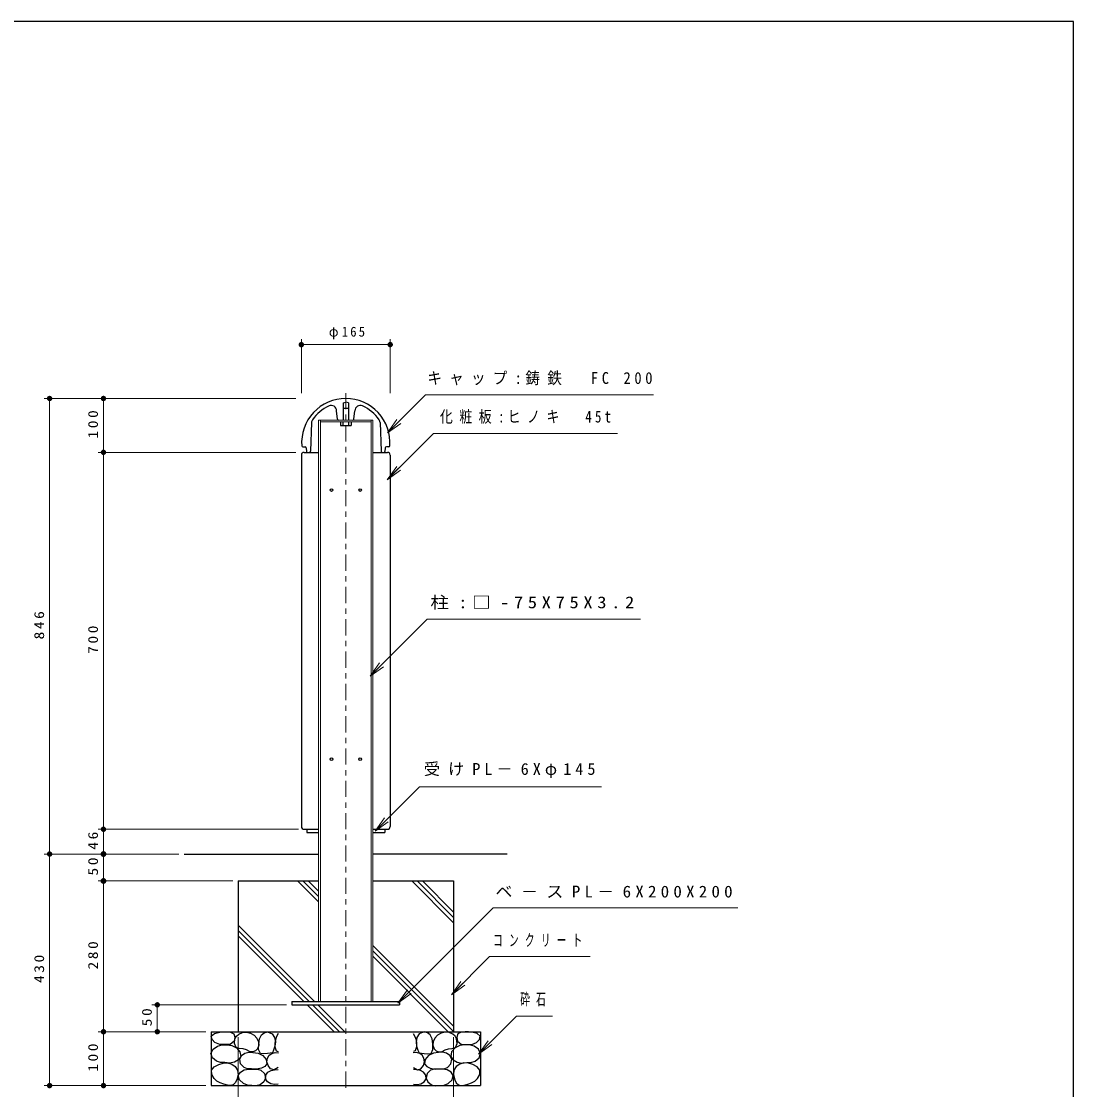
# Model space of a CAD drawing. Units: millimetres on the paper, scale 1:10. Extents: x -365 to 12, y -47 to 257.
# Drawn here: x -195.4 to 0, y 58.6 to 257 of the extents above; entities that cross this region are included whole.
import ezdxf

# ---------------------------------------------------------------- set-up
doc = ezdxf.new("R2010")
doc.units = ezdxf.units.MM
doc.linetypes.add('USER2', pattern=[6, 3, -1, 1, -1])
doc.layers.add('LY_1', color=7, linetype='Continuous', lineweight=13)
doc.layers.add('LY_2', color=7, linetype='Continuous', lineweight=13)
doc.styles.add('ＭＳ ゴシック', font='')
doc.styles.get('ＭＳ ゴシック').set_extended_font_data('MS Gothic')

# ---------------------------------------------------------------- blocks, each defined once
blk = doc.blocks.new('filled_dot')
at = {"color": 0, "linetype": 'Continuous', "lineweight": -2, "const_width": 1.25}
blk.add_lwpolyline([(-0.625, 0, 1), (0.625, 0, 1)], format="xyb", close=True, dxfattribs=at)

msp = doc.modelspace()

# ---------------------------------------------------------------- linework, layer by layer
at = {"layer": 'LY_1'}
for p, q in [((-143.42, 187.967), (-143.42, 197.967)), ((-143.42, 196.967), (-126.92, 196.967)), ((-126.92, 187.967), (-126.92, 197.967)), ((-144.42, 186.967), (-191.17, 186.967)), ((-190.17, 102.367), (-190.17, 186.967)), ((-180.17, 176.967), (-180.17, 186.967)), ((-140.208, 182.967), (-130.131, 182.967)), ((-140.208, 182.967), (-140.208, 74.967)), ((-139.888, 182.967), (-139.888, 74.967)), ((-139.888, 182.647), (-130.451, 182.647)), ((-130.451, 182.967), (-130.451, 74.967)), ((-130.131, 182.967), (-130.131, 74.967)), ((-127.43, 180.565), (-125.662, 183.04)), ((-127.43, 180.565), (-125.309, 182.686)), ((-124.955, 182.333), (-127.43, 180.565)), ((-144.42, 176.967), (-181.17, 176.967)), ((-180.17, 106.967), (-180.17, 176.967)), ((-127.485, 171.882), (-125.718, 174.357)), ((-127.485, 171.882), (-125.364, 174.003)), ((-125.01, 173.649), (-127.485, 171.882)), ((-130.658, 135.386), (-128.891, 137.861)), ((-130.658, 135.386), (-128.537, 137.508)), ((-128.183, 137.154), (-130.658, 135.386)), ((-129.743, 106.594), (-127.975, 109.069)), ((-129.743, 106.594), (-127.622, 108.715)), ((-127.268, 108.362), (-129.743, 106.594)), ((-143.92, 106.967), (-181.17, 106.967)), ((-180.17, 102.367), (-180.17, 106.967)), ((-180.314, 102.367), (-191.17, 102.367)), ((-166.17, 102.367), (-191.17, 102.367)), ((-190.17, 59.367), (-190.17, 102.367)), ((-180.17, 97.367), (-180.17, 102.367)), ((-156.17, 97.367), (-181.17, 97.367)), ((-180.17, 69.367), (-180.17, 97.367)), ((-144.135, 97.367), (-140.25, 93.481)), ((-143.145, 97.367), (-140.25, 94.471)), ((-142.155, 97.367), (-140.25, 95.461)), ((-122.922, 97.367), (-115.17, 89.615)), ((-121.932, 97.367), (-115.17, 90.605)), ((-120.942, 97.367), (-115.17, 91.594)), ((-155.17, 89.168), (-140.968, 74.967)), ((-155.17, 88.178), (-141.958, 74.967)), ((-155.17, 87.188), (-142.948, 74.967)), ((-130.09, 85.301), (-115.17, 70.381)), ((-130.09, 84.311), (-115.17, 69.391)), ((-130.09, 83.321), (-116.135, 69.367)), ((-115.552, 76.24), (-113.784, 78.714)), ((-115.552, 76.24), (-113.43, 78.361)), ((-113.077, 78.007), (-115.552, 76.24)), ((-125.499, 74.681), (-123.732, 77.156)), ((-125.499, 74.681), (-123.378, 76.802)), ((-123.025, 76.449), (-125.499, 74.681)), ((-146.17, 74.367), (-171.17, 74.367)), ((-170.17, 69.367), (-170.17, 74.367)), ((-142.348, 74.367), (-137.348, 69.367)), ((-141.358, 74.367), (-136.358, 69.367)), ((-140.368, 74.367), (-135.368, 69.367)), ((-161.17, 69.367), (-181.17, 69.367)), ((-180.17, 59.367), (-180.17, 69.367)), ((-161.17, 69.367), (-171.17, 69.367)), ((-155.17, 68.367), (-155.17, 48.367)), ((-115.17, 68.367), (-115.17, 48.367)), ((-110.512, 65.217), (-108.745, 67.691)), ((-110.512, 65.217), (-108.391, 67.338)), ((-108.038, 66.984), (-110.512, 65.217)), ((-161.17, 59.367), (-191.17, 59.367))]:
    msp.add_line(p, q, dxfattribs=at)
at = {"layer": 'LY_1', "linetype": 'USER2'}
msp.add_line((-135.17, 187.967), (-135.17, 58.367), dxfattribs=at)
at = {"layer": 'LY_1', "color": 3, "lineweight": 25}
for p, q in [((-136.69, 183.144), (-136.87, 184.68)), ((-135.67, 186.179), (-135.17, 186.267)), ((-135.67, 186.179), (-135.67, 182.967)), ((-135.67, 185.147), (-134.67, 185.147)), ((-134.67, 186.179), (-135.17, 186.267)), ((-134.67, 186.179), (-134.67, 182.967)), ((-133.649, 183.144), (-133.47, 184.68)), ((-136.17, 182.647), (-136.17, 181.947)), ((-135.69, 182.647), (-135.69, 181.947)), ((-134.65, 182.647), (-134.65, 181.947)), ((-134.17, 182.647), (-134.17, 181.947)), ((-141.531, 182.482), (-141.753, 177.159)), ((-136.17, 181.947), (-134.17, 181.947)), ((-128.808, 182.482), (-128.586, 177.159)), ((-143.147, 177.967), (-142.701, 177.967)), ((-142.92, 176.967), (-140.208, 176.967)), ((-142.502, 177.787), (-142.438, 177.147)), ((-130.131, 176.967), (-127.42, 176.967)), ((-127.838, 177.787), (-127.902, 177.147)), ((-127.192, 177.967), (-127.639, 177.967)), ((-143.42, 176.467), (-143.42, 107.467)), ((-126.92, 176.467), (-126.92, 107.467)), ((-142.92, 106.967), (-140.208, 106.967)), ((-142.42, 106.967), (-142.42, 106.367)), ((-142.42, 106.367), (-140.25, 106.367)), ((-130.131, 106.967), (-127.42, 106.967)), ((-130.09, 106.367), (-127.92, 106.367)), ((-127.92, 106.967), (-127.92, 106.367)), ((-165.17, 102.367), (-140.25, 102.367)), ((-105.17, 102.367), (-130.09, 102.367)), ((-155.17, 97.367), (-140.25, 97.367)), ((-155.17, 97.367), (-155.17, 69.367)), ((-130.09, 97.367), (-115.17, 97.367)), ((-115.17, 97.367), (-115.17, 69.367)), ((-145.17, 74.967), (-125.17, 74.967)), ((-145.17, 74.967), (-145.17, 74.367)), ((-145.17, 74.367), (-125.17, 74.367)), ((-125.17, 74.967), (-125.17, 74.367)), ((-160.17, 69.367), (-110.17, 69.367)), ((-160.17, 69.367), (-160.17, 59.367)), ((-110.17, 69.367), (-110.17, 59.367)), ((-160.17, 59.367), (-110.17, 59.367))]:
    msp.add_line(p, q, dxfattribs=at)
at = {"layer": 'LY_1'}
for points in [[(-127.43, 180.565), (-120.359, 187.636), (-78.016, 187.636)], [(-127.485, 171.882), (-118.886, 180.481), (-84.685, 180.481)], [(-130.658, 135.386), (-120.052, 145.993), (-80.461, 145.993)], [(-129.743, 106.594), (-121.466, 114.871), (-87.672, 114.871)], [(-125.499, 74.681), (-107.822, 92.359), (-62.364, 92.359)], [(-115.552, 76.24), (-108.48, 83.311), (-89.815, 83.311)], [(-110.512, 65.217), (-103.441, 72.288), (-96.776, 72.288)]]:
    msp.add_lwpolyline(points, dxfattribs=at)
at = {"layer": 'LY_1', "color": 3, "lineweight": 25}
for points in [[(-157.636, 67.017), (-158.574, 66.994), (-159.47, 67.364), (-159.991, 67.942), (-160.139, 68.554), (-159.55, 69.048), (-158.577, 69.272), (-157.963, 69.335), (-157.363, 69.347), (-156.572, 69.28), (-155.951, 68.95), (-155.764, 68.332), (-155.926, 67.637), (-156.67, 66.993)], [(-153.052, 65.704), (-153.626, 65.979), (-154.241, 66.175), (-154.956, 66.259), (-155.554, 66.472), (-155.867, 67.179), (-155.753, 68.058), (-155.468, 68.54), (-155.059, 68.901), (-154.37, 69.216), (-153.622, 69.297), (-152.879, 69.11), (-152.209, 68.702), (-151.685, 68.168), (-151.367, 67.513), (-151.334, 66.852), (-151.565, 66.224), (-151.931, 65.835), (-152.408, 65.63)], [(-148.79, 65.456), (-149.707, 65.357), (-150.425, 65.244), (-151.02, 65.308), (-151.353, 66.041), (-151.317, 67.141), (-151.187, 68.066), (-150.822, 68.801), (-150.322, 69.189), (-149.707, 69.347), (-148.815, 68.975), (-148.382, 68.287), (-148.245, 67.463), (-148.333, 66.689), (-148.567, 65.952)], [(-121.549, 65.456), (-120.632, 65.357), (-119.914, 65.244), (-119.319, 65.308), (-118.986, 66.041), (-119.022, 67.141), (-119.152, 68.066), (-119.517, 68.801), (-120.017, 69.189), (-120.632, 69.347), (-121.524, 68.975), (-121.957, 68.287), (-122.094, 67.463), (-122.007, 66.689), (-121.772, 65.952)], [(-117.287, 65.704), (-116.713, 65.979), (-116.098, 66.175), (-115.383, 66.259), (-114.785, 66.472), (-114.472, 67.179), (-114.586, 68.058), (-114.871, 68.54), (-115.28, 68.901), (-115.969, 69.216), (-116.717, 69.297), (-117.46, 69.11), (-118.13, 68.702), (-118.654, 68.168), (-118.972, 67.513), (-119.005, 66.852), (-118.774, 66.224), (-118.408, 65.835), (-117.931, 65.63)], [(-112.703, 67.017), (-111.765, 66.994), (-110.87, 67.364), (-110.348, 67.942), (-110.201, 68.554), (-110.789, 69.048), (-111.762, 69.272), (-112.377, 69.335), (-112.976, 69.347), (-113.767, 69.28), (-114.388, 68.95), (-114.575, 68.332), (-114.413, 67.637), (-113.67, 66.993)], [(-157.636, 63.672), (-158.412, 63.659), (-159.172, 63.895), (-159.912, 64.518), (-160.213, 65.332), (-159.829, 66.123), (-159.024, 66.695), (-158.137, 66.938), (-157.239, 66.943), (-156.327, 66.793), (-155.48, 66.373), (-154.831, 65.623), (-154.662, 64.763), (-155.088, 64.139), (-155.827, 63.722), (-156.743, 63.552)], [(-152.705, 62.483), (-153.405, 62.492), (-154.068, 62.731), (-154.697, 63.418), (-154.861, 64.292), (-154.517, 64.941), (-153.894, 65.382), (-153.164, 65.548), (-152.408, 65.531), (-151.44, 65.392), (-150.549, 64.961), (-149.937, 64.232), (-149.806, 63.424), (-150.192, 62.939), (-150.822, 62.607), (-151.775, 62.399)], [(-117.634, 62.483), (-116.934, 62.492), (-116.271, 62.731), (-115.642, 63.418), (-115.478, 64.292), (-115.822, 64.941), (-116.445, 65.382), (-117.175, 65.548), (-117.931, 65.531), (-118.9, 65.392), (-119.79, 64.961), (-120.402, 64.232), (-120.533, 63.424), (-120.147, 62.939), (-119.517, 62.607), (-118.564, 62.399)], [(-112.703, 63.672), (-111.927, 63.659), (-111.167, 63.895), (-110.427, 64.518), (-110.126, 65.332), (-110.51, 66.123), (-111.316, 66.695), (-112.202, 66.938), (-113.1, 66.943), (-114.012, 66.793), (-114.859, 66.373), (-115.509, 65.623), (-115.677, 64.763), (-115.251, 64.139), (-114.512, 63.722), (-113.596, 63.552)], [(-157.116, 59.435), (-157.836, 59.608), (-158.528, 59.881), (-159.127, 60.211), (-159.643, 60.674), (-160.058, 61.438), (-160.089, 62.235), (-159.592, 62.872), (-158.776, 63.301), (-157.94, 63.543), (-157.121, 63.584), (-156.347, 63.375), (-155.691, 62.912), (-155.257, 62.26), (-155.171, 61.362), (-155.431, 60.426), (-155.692, 59.908), (-156.075, 59.534), (-156.578, 59.395)], [(-113.224, 59.435), (-112.503, 59.608), (-111.811, 59.881), (-111.212, 60.211), (-110.696, 60.674), (-110.281, 61.438), (-110.25, 62.235), (-110.747, 62.872), (-111.563, 63.301), (-112.399, 63.543), (-113.218, 63.584), (-113.992, 63.375), (-114.648, 62.912), (-115.082, 62.26), (-115.168, 61.362), (-114.908, 60.426), (-114.647, 59.908), (-114.264, 59.534), (-113.761, 59.395)], [(-152.631, 59.409), (-153.425, 59.44), (-154.192, 59.732), (-154.904, 60.408), (-155.133, 61.243), (-154.737, 61.886), (-154.018, 62.309), (-153.157, 62.438), (-152.284, 62.408), (-151.58, 62.396), (-150.921, 62.234), (-150.291, 61.619), (-150.078, 60.772), (-150.404, 60.042), (-151.07, 59.533), (-151.845, 59.34)], [(-117.708, 59.409), (-116.914, 59.44), (-116.147, 59.732), (-115.435, 60.408), (-115.206, 61.243), (-115.602, 61.886), (-116.321, 62.309), (-117.182, 62.438), (-118.055, 62.408), (-118.759, 62.396), (-119.418, 62.234), (-120.048, 61.619), (-120.261, 60.772), (-119.935, 60.042), (-119.27, 59.533), (-118.494, 59.34)]]:
    msp.add_lwpolyline(points, close=True, dxfattribs=at)
for points in [[(-147.7, 69.024), (-148.009, 68.473), (-148.22, 67.885), (-148.318, 67.251), (-148.319, 66.571), (-148.071, 65.803), (-147.749, 65.679)], [(-122.639, 69.024), (-122.33, 68.473), (-122.119, 67.885), (-122.021, 67.251), (-122.02, 66.571), (-122.268, 65.803), (-122.59, 65.679)], [(-147.724, 62.755), (-148.493, 62.285), (-149.126, 62.499), (-149.608, 63.078), (-149.802, 63.786), (-149.682, 64.49), (-149.374, 64.998), (-148.914, 65.357), (-148.304, 65.5), (-147.675, 65.432)], [(-122.615, 62.755), (-121.847, 62.285), (-121.213, 62.499), (-120.731, 63.078), (-120.537, 63.786), (-120.657, 64.49), (-120.965, 64.998), (-121.425, 65.357), (-122.035, 65.5), (-122.664, 65.432)], [(-147.724, 59.633), (-148.402, 59.554), (-149.087, 59.683), (-149.714, 60.051), (-150.078, 60.624), (-150.019, 61.293), (-149.632, 61.863), (-149.052, 62.159), (-148.393, 62.285), (-147.724, 62.359)], [(-122.615, 59.633), (-121.938, 59.554), (-121.252, 59.683), (-120.625, 60.051), (-120.261, 60.624), (-120.32, 61.293), (-120.707, 61.863), (-121.288, 62.159), (-121.946, 62.285), (-122.615, 62.359)]]:
    msp.add_lwpolyline(points, dxfattribs=at)
for centre in [(-137.821, 169.967), (-132.518, 169.967), (-137.821, 119.967), (-132.518, 119.967)]:
    msp.add_circle(centre, 0.25, dxfattribs=at)
for centre, radius, start, end in [((-135.17, 178.767), 8.2, 89.99998, 184.30121), ((-135.17, 178.767), 8.2, 355.69876, 89.99998), ((-135.17, 178.767), 7.5, 114.54356, 145.5866), ((-137.87, 184.68), 1, 0, 114.54352), ((-132.47, 184.68), 1, 65.45644, 179.99996), ((-135.17, 178.767), 7.5, 34.41336, 65.4564), ((-140.532, 182.44), 1, 145.58653, 177.60944), ((-136.492, 183.167), 0.2, 186.66112, 270.00002), ((-133.848, 183.167), 0.2, 269.99996, 353.33886), ((-129.807, 182.44), 1, 2.39052, 34.41343), ((-142.92, 176.467), 0.5, 89.99998, 179.99996), ((-143.147, 178.167), 0.2, 184.30191, 270.00002), ((-142.701, 177.767), 0.2, 5.7114, 89.99998), ((-142.239, 177.167), 0.2, 185.71139, 270.00002), ((-141.953, 177.167), 0.2, 270.00002, 357.60907), ((-128.386, 177.167), 0.2, 182.39092, 269.99997), ((-128.101, 177.167), 0.2, 269.99996, 354.2886), ((-127.639, 177.767), 0.2, 89.99998, 174.28856), ((-127.42, 176.467), 0.5, 0, 89.99998), ((-127.192, 178.167), 0.2, 269.99996, 355.69807), ((-142.92, 107.467), 0.5, 179.99998, 270.00003), ((-127.42, 107.467), 0.5, 270.00002, 0)]:
    msp.add_arc(centre, radius, start, end, dxfattribs=at)
at = {"layer": 'LY_2', "color": 20, "lineweight": 25}
for p, q in [((0, 257), (-365, 257)), ((0, 0), (0, 257))]:
    msp.add_line(p, q, dxfattribs=at)

# ---------------------------------------------------------------- block references
at = {"layer": 'LY_1', "xscale": 0.4, "yscale": 0.4}
msp.add_blockref('filled_dot', (-143.42, 196.967), dxfattribs=at)
at = {"layer": 'LY_1'}
for p, xscale, yscale, rotation in [((-126.92, 196.967), 0.4, 0.4, 180), ((-190.17, 186.967), 0.4, 0.4, 270), ((-180.17, 186.967), 0.4, 0.4, 270), ((-180.17, 176.967), 0.4, 0.4, 90), ((-180.17, 106.967), 0.4, 0.4, 90), ((-190.17, 102.367), 0.4, 0.4, 90), ((-190.17, 102.367), 0.4, 0.4, 270), ((-180.17, 102.367), 0.431, 0.431, 270), ((-180.17, 102.367), 0.4, 0.4, 90), ((-180.17, 97.367), 0.431, 0.431, 270), ((-170.17, 74.367), 0.4, 0.4, 270), ((-180.17, 69.367), 0.4, 0.4, 270), ((-170.17, 69.367), 0.4, 0.4, 90), ((-190.17, 59.367), 0.4, 0.4, 90), ((-180.17, 59.367), 0.4, 0.4, 90)]:
    msp.add_blockref('filled_dot', p, dxfattribs=dict(at, xscale=xscale, yscale=yscale, rotation=rotation))

# ---------------------------------------------------------------- texts
at = {"layer": 'LY_1', "style": 'ＭＳ ゴシック'}
for s, insert, char_height, attachment_point in [('\\T1.33;\\W0.95;φ165', (-134.758, 197.967), 1.833, 8), ('\\T1.5;\\W0.9;キャップ:鋳鉄\u3000FC\\~200', (-120.016, 190.636), 2.199, 4), ('\\T1.5;\\W0.8;化粧板:ヒノキ\u300045t', (-117.685, 183.481), 2.199, 4), ('\\T1.5;\\W1.15;柱:□-75X75X3.2', (-119.461, 148.993), 2.199, 4), ('\\T1.5;受けPL－6Xφ145', (-120.672, 117.871), 2.199, 4), ('\\T1.5;\\W1.05;ベ－スPL－6X200X200', (-107.364, 95.359), 2.199, 4), ('\\T1.64;\\W0.6;コンクリート', (-107.815, 86.311), 2.199, 4), ('\\T1.64;\\W0.6;砕石', (-102.776, 75.288), 2.199, 4)]:
    msp.add_mtext(s, dxfattribs=dict(at, insert=insert, char_height=char_height, attachment_point=attachment_point))
at = {"layer": 'LY_1', "char_height": 1.833, "attachment_point": 8, "rotation": 90, "style": 'ＭＳ ゴシック'}
for s, insert in [('\\T1.33;\\W1.15;100', (-181.17, 182.396)), ('\\T1.33;\\W1.15;846', (-191.17, 145.084)), ('\\T1.33;\\W1.15;700', (-181.17, 142.408)), ('\\T1.34;\\W1.15;46', (-181.17, 105.084)), ('\\T1.34;\\W1.15;50', (-181.17, 100.295)), ('\\T1.33;\\W1.15;280', (-181.17, 83.782)), ('\\T1.33;\\W1.15;430', (-191.17, 81.282)), ('\\T1.34;\\W1.15;50', (-171.17, 72.295)), ('\\T1.33;\\W1.15;100', (-181.17, 64.795))]:
    msp.add_mtext(s, dxfattribs=dict(at, insert=insert))

doc.saveas('drawing.dxf')
